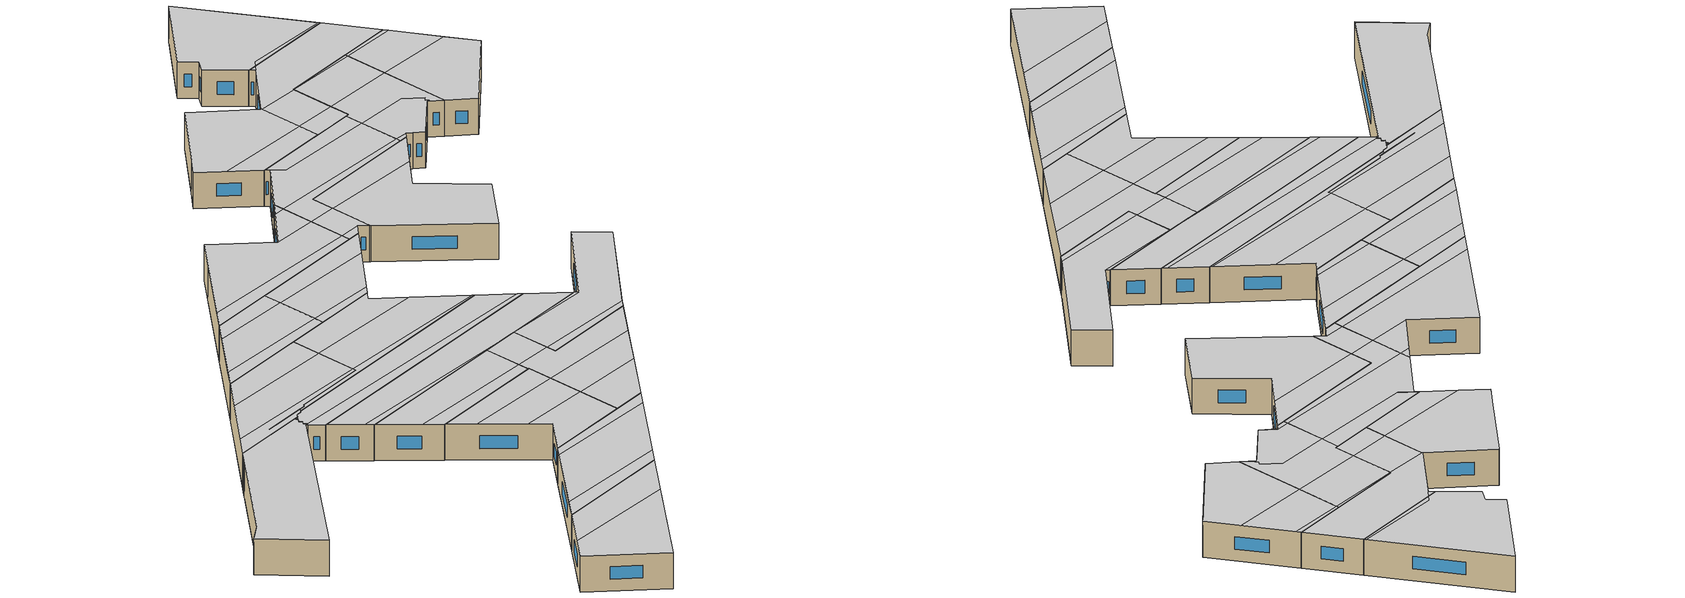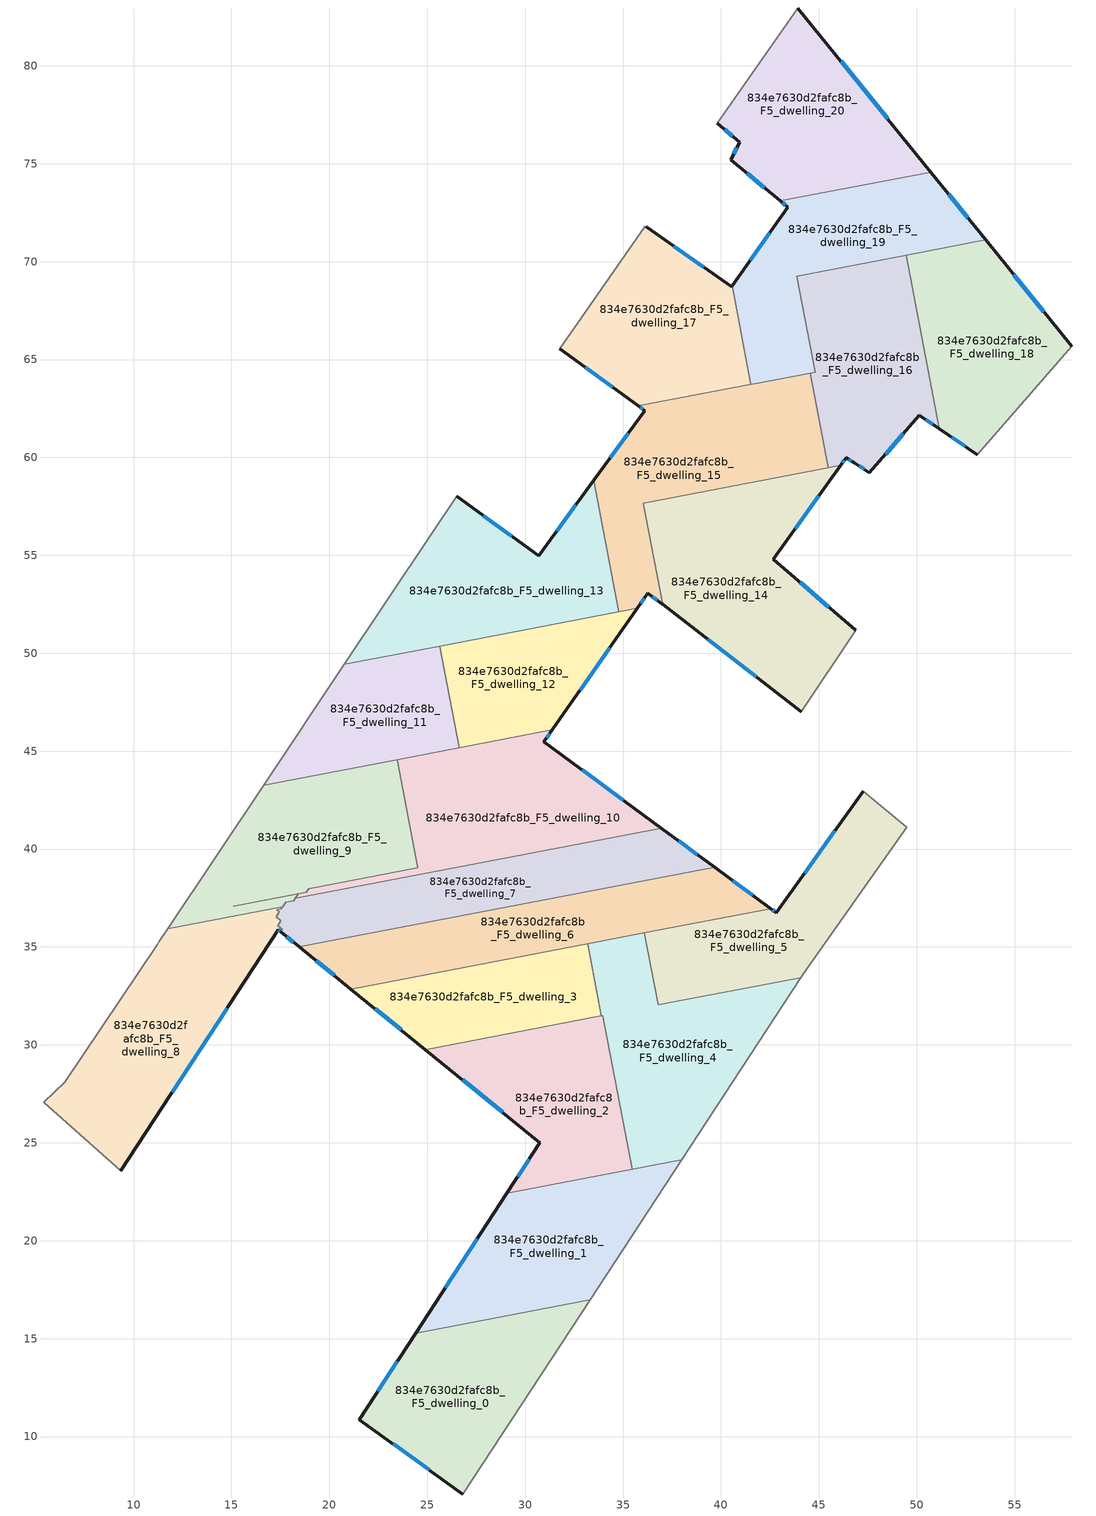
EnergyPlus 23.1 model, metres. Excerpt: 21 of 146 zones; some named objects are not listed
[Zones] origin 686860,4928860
834e7630d2fafc8b_F5_dwelling_0
 floor to 834e7630d2fafc8b_F4_dwelling_0 (EU_floor_Construction): 33.31,16.98 26.82,7.06 21.54,10.86 24.41,15.28 z15
 wall outside (EU_wall_Construction): 24.41,15.28 21.54,10.86 26.82,7.06 z15:18
 wall to 834e7630d2fafc8b_F5_dwelling_1 (EU_wall_Construction): 33.31,16.98 24.41,15.28 z15:18
 wall adiabatic (EU_wall_Construction): 26.82,7.06 33.31,16.98 z15:18
 window (EU_Window_Construction): 23.26,9.63 25.1,8.3 / 23.48,13.84 22.47,12.3 z15.98:17.02
 ceiling to 834e7630d2fafc8b_F6_dwelling_0 (EU_floor_Construction): 26.82,7.07 31.06,13.55 31.1,13.61 31.25,13.83 22.6,12.49 21.54,10.86 z18
 ceiling adiabatic (EU_roof_Construction): 26.82,7.06 33.31,16.98 24.41,15.28 22.6,12.49 31.25,13.83 31.1,13.61 31.06,13.55 z18
834e7630d2fafc8b_F5_dwelling_1
 floor to 834e7630d2fafc8b_F4_dwelling_1 (EU_floor_Construction): 37.99,24.13 33.31,16.98 24.41,15.28 29.07,22.42 z15
 wall outside (EU_wall_Construction): 29.07,22.42 24.41,15.28 z15:18
 wall adiabatic (EU_wall_Construction): 33.31,16.98 37.99,24.13 z15:18
 wall to 834e7630d2fafc8b_F5_dwelling_2 (EU_wall_Construction): 35.47,23.65 29.07,22.42 z15:18
 wall to 834e7630d2fafc8b_F5_dwelling_4 (EU_wall_Construction): 37.99,24.13 35.47,23.65 z15:18
 window (EU_Window_Construction): 27.55,20.1 25.93,17.6 z15.98:17.02
 ceiling to 834e7630d2fafc8b_F6_dwelling_2 (EU_floor_Construction): 34,18.04 37.29,23.05 28.6,21.7 25.33,16.69 z18
 ceiling to 834e7630d2fafc8b_F6_dwelling_1 (EU_floor_Construction): 33.31,16.98 34,18.04 25.33,16.69 24.41,15.28 z18
 ceiling to 834e7630d2fafc8b_F6_dwelling_3 (EU_floor_Construction): 37.29,23.05 37.99,24.13 29.07,22.42 28.6,21.7 z18
834e7630d2fafc8b_F5_dwelling_10
 floor to 834e7630d2fafc8b_F4_dwelling_10 (EU_floor_Construction): 36.95,41.07 18.26,37.49 18.42,37.72 15.1,37.08 18.83,37.8 18.94,37.97 24.52,39.04 23.46,44.57 31.39,46.09 30.96,45.47 z15
 wall outside (EU_wall_Construction): 36.95,41.07 30.96,45.47 31.39,46.09 z15:18
 wall to 834e7630d2fafc8b_F5_dwelling_9 (EU_wall_Construction): 23.46,44.57 24.52,39.04 18.94,37.97 18.83,37.8 15.1,37.08 18.42,37.72 18.26,37.49 z15:18
 wall to 834e7630d2fafc8b_F5_dwelling_7 (EU_wall_Construction): 18.26,37.49 36.95,41.07 z15:18
 wall to 834e7630d2fafc8b_F5_dwelling_12 (EU_wall_Construction): 31.39,46.09 26.63,45.18 z15:18
 wall to 834e7630d2fafc8b_F5_dwelling_11 (EU_wall_Construction): 26.63,45.18 23.46,44.57 z15:18
 window (EU_Window_Construction): 31.1,45.67 31.25,45.89 / 35,42.5 32.91,44.04 z15.98:17.02
 ceiling to 834e7630d2fafc8b_F6_dwelling_9 (EU_floor_Construction): 36.79,41.19 33.28,43.77 23.89,42.31 24.47,39.27 z18
 ceiling to 834e7630d2fafc8b_F6_dwelling_10 (EU_floor_Construction): 33.28,43.77 30.96,45.47 31.39,46.09 23.46,44.57 23.89,42.31 z18
 ceiling to 834e7630d2fafc8b_F6_dwelling_8 (EU_floor_Construction): 36.95,41.07 36.79,41.19 24.47,39.27 24.52,39.04 18.94,37.97 18.83,37.8 15.1,37.08 18.42,37.72 18.26,37.49 z18
834e7630d2fafc8b_F5_dwelling_11
 floor to 834e7630d2fafc8b_F4_dwelling_11 (EU_floor_Construction): 25.64,50.37 26.63,45.18 16.65,43.27 20.77,49.43 z15
 wall adiabatic (EU_wall_Construction): 20.77,49.43 16.65,43.27 z15:18
 wall to 834e7630d2fafc8b_F5_dwelling_12 (EU_wall_Construction): 26.63,45.18 25.64,50.37 z15:18
 wall to 834e7630d2fafc8b_F5_dwelling_9 (EU_wall_Construction): 16.65,43.27 23.46,44.57 z15:18
 wall to 834e7630d2fafc8b_F5_dwelling_13 (EU_wall_Construction): 25.64,50.37 20.77,49.43 z15:18
 ceiling to 834e7630d2fafc8b_F6_dwelling_11 (EU_floor_Construction): 26.49,45.9 25.91,48.96 19.82,48.01 17.47,44.5 z18
 ceiling to 834e7630d2fafc8b_F6_dwelling_10 (EU_floor_Construction): 26.63,45.18 26.49,45.9 17.47,44.5 16.65,43.27 z18
 ceiling to 834e7630d2fafc8b_F6_dwelling_12 (EU_floor_Construction): 25.91,48.96 25.64,50.37 20.77,49.43 19.82,48.01 z18
834e7630d2fafc8b_F5_dwelling_12
 floor to 834e7630d2fafc8b_F4_dwelling_12 (EU_floor_Construction): 35.73,52.3 31.39,46.09 26.63,45.18 25.64,50.37 z15
 wall outside (EU_wall_Construction): 31.39,46.09 35.73,52.3 z15:18
 wall to 834e7630d2fafc8b_F5_dwelling_15 (EU_wall_Construction): 35.73,52.3 34.78,52.12 z15:18
 wall to 834e7630d2fafc8b_F5_dwelling_13 (EU_wall_Construction): 34.79,52.12 25.64,50.37 z15:18
 window (EU_Window_Construction): 32.8,48.11 34.32,50.28 z15.98:17.02
 ceiling adiabatic (EU_roof_Construction): 34.31,50.26 35.73,52.3 25.64,50.37 25.91,48.96 z18
 ceiling to 834e7630d2fafc8b_F6_dwelling_11 (EU_floor_Construction): 31.84,46.73 34.31,50.26 25.91,48.96 26.49,45.9 z18
 ceiling to 834e7630d2fafc8b_F6_dwelling_10 (EU_floor_Construction): 31.39,46.09 31.84,46.73 26.49,45.9 26.63,45.18 z18
834e7630d2fafc8b_F5_dwelling_13
 floor to 834e7630d2fafc8b_F4_dwelling_13 (EU_floor_Construction): 33.5,58.83 34.79,52.12 20.77,49.43 25.16,56 26.5,58.02 30.69,54.97 z15
 wall outside (EU_wall_Construction): 33.5,58.83 30.69,54.97 26.5,58.02 z15:18
 wall adiabatic (EU_wall_Construction): 26.5,58.02 25.16,56 20.77,49.43 z15:18
 wall to 834e7630d2fafc8b_F5_dwelling_15 (EU_wall_Construction): 34.79,52.12 33.5,58.83 z15:18
 window (EU_Window_Construction): 29.33,55.96 27.86,57.03 / 32.59,57.57 31.6,56.23 z15.98:17.02
 ceiling to 834e7630d2fafc8b_F6_dwelling_13 (EU_floor_Construction): 34.65,52.82 34.14,55.51 30.69,54.97 26.5,58.02 25.16,56 21.69,50.81 z18
 ceiling to 834e7630d2fafc8b_F6_dwelling_15 (EU_floor_Construction): 33.66,58.01 33.5,58.83 32.81,57.88 z18
 ceiling to 834e7630d2fafc8b_F6_dwelling_12 (EU_floor_Construction): 34.79,52.12 34.65,52.82 21.69,50.81 20.77,49.43 z18
 ceiling to 834e7630d2fafc8b_F6_dwelling_14 (EU_floor_Construction): 34.14,55.51 33.66,58.01 32.81,57.88 30.69,54.97 z18
834e7630d2fafc8b_F5_dwelling_14
 floor to 834e7630d2fafc8b_F4_dwelling_14 (EU_floor_Construction): 46.11,59.6 42.68,54.79 46.88,51.18 44.09,47.01 37.02,52.49 36.03,57.67 z15
 wall outside (EU_wall_Construction): 37.02,52.49 44.09,47.01 / 46.88,51.18 42.68,54.79 46.11,59.6 z15:18
 wall adiabatic (EU_wall_Construction): 44.09,47.01 46.88,51.18 z15:18
 wall to 834e7630d2fafc8b_F5_dwelling_15 (EU_wall_Construction): 45.48,59.48 36.03,57.67 37.02,52.49 z15:18
 wall to 834e7630d2fafc8b_F5_dwelling_16 (EU_wall_Construction): 46.11,59.6 45.48,59.48 z15:18
 window (EU_Window_Construction): 39.32,50.71 41.79,48.79 / 43.79,56.35 44.99,58.04 / 45.51,52.36 44.04,53.62 z15.98:17.02
 ceiling to 834e7630d2fafc8b_F6_dwelling_14 (EU_floor_Construction): 44.32,57.09 46.11,59.6 36.03,57.67 36.37,55.86 z18
 ceiling to 834e7630d2fafc8b_F6_dwelling_13 (EU_floor_Construction): 44.09,47.01 46.88,51.18 42.68,54.79 44.32,57.09 36.37,55.86 37.02,52.49 z18
834e7630d2fafc8b_F5_dwelling_15
 floor to 834e7630d2fafc8b_F4_dwelling_15 (EU_floor_Construction): 44.55,64.31 45.48,59.48 36.03,57.67 37.02,52.49 36.96,52.53 36.27,53.07 35.73,52.3 34.79,52.12 33.5,58.83 36.1,62.39 35.77,62.63 z15
 wall outside (EU_wall_Construction): 35.73,52.3 36.27,53.07 36.96,52.53 37.02,52.49 / 35.77,62.63 36.1,62.39 33.5,58.83 z15:18
 wall to 834e7630d2fafc8b_F5_dwelling_16 (EU_wall_Construction): 45.48,59.48 44.55,64.31 z15:18
 wall to 834e7630d2fafc8b_F5_dwelling_17 (EU_wall_Construction): 41.53,63.73 35.77,62.63 z15:18
 wall to 834e7630d2fafc8b_F5_dwelling_19 (EU_wall_Construction): 44.55,64.31 41.73,63.77 41.53,63.73 z15:18
 window (EU_Window_Construction): 36.49,52.9 36.74,52.71 / 35.9,52.55 36.09,52.82 / 35.25,61.23 34.35,59.99 / 35.88,62.55 35.99,62.47 z15.98:17.02
 ceiling to 834e7630d2fafc8b_F6_dwelling_15 (EU_floor_Construction): 45.41,59.84 44.82,62.91 37.05,61.7 36.1,62.39 33.5,58.83 33.66,58.01 z18
 ceiling to 834e7630d2fafc8b_F6_dwelling_13 (EU_floor_Construction): 37.02,52.49 36.37,55.86 34.14,55.51 34.65,52.82 36.27,53.07 z18
 ceiling to 834e7630d2fafc8b_F6_dwelling_16 (EU_floor_Construction): 44.82,62.91 44.55,64.31 35.78,62.63 37.05,61.7 z18
 ceiling to 834e7630d2fafc8b_F6_dwelling_14 (EU_floor_Construction): 45.48,59.48 45.41,59.84 33.66,58.01 34.14,55.51 36.37,55.86 36.03,57.67 z18
 ceiling to 834e7630d2fafc8b_F6_dwelling_12 (EU_floor_Construction): 35.73,52.3 36.27,53.07 34.65,52.82 34.79,52.12 z18
834e7630d2fafc8b_F5_dwelling_16
 floor to 834e7630d2fafc8b_F4_dwelling_16 (EU_floor_Construction): 49.45,70.33 51.15,61.46 50.13,62.15 47.58,59.22 46.8,59.73 46.39,59.99 46.11,59.6 45.48,59.48 44.55,64.31 44.8,64.36 43.86,69.26 z15
 wall outside (EU_wall_Construction): 46.11,59.6 46.39,59.99 46.8,59.73 47.58,59.22 50.13,62.15 51.15,61.46 z15:18
 wall to 834e7630d2fafc8b_F5_dwelling_18 (EU_wall_Construction): 51.15,61.46 49.45,70.33 z15:18
 wall to 834e7630d2fafc8b_F5_dwelling_19 (EU_wall_Construction): 49.45,70.33 43.86,69.26 44.8,64.36 44.55,64.31 z15:18
 window (EU_Window_Construction): 50.46,61.93 50.82,61.68 / 48.41,60.17 49.3,61.2 / 47.05,59.56 47.32,59.39 / 46.52,59.91 46.66,59.82 / 46.2,59.73 46.3,59.86 z15.98:17.02
 ceiling to 834e7630d2fafc8b_F6_dwelling_16 (EU_floor_Construction): 51.15,61.46 50.13,66.79 44.5,65.92 44.8,64.36 44.55,64.31 44.82,62.91 48.88,63.54 50.3,62.58 50.1,62.35 50.35,62.18 50.25,62.07 z18
 ceiling to 834e7630d2fafc8b_F6_dwelling_15 (EU_floor_Construction): 47.58,59.22 50.13,62.15 50.25,62.07 50.35,62.18 50.1,62.35 50.3,62.58 48.88,63.54 44.82,62.91 45.41,59.84 46.39,59.99 z18
 ceiling to 834e7630d2fafc8b_F6_dwelling_17 (EU_floor_Construction): 50.13,66.79 49.49,70.11 43.87,69.23 44.5,65.92 z18
 ceiling to 834e7630d2fafc8b_F6_dwelling_14 (EU_floor_Construction): 46.11,59.6 46.39,59.99 45.41,59.84 45.48,59.48 z18
 ceiling to 834e7630d2fafc8b_F6_dwelling_18 (EU_floor_Construction): 49.49,70.11 49.45,70.33 43.86,69.26 43.87,69.23 z18
834e7630d2fafc8b_F5_dwelling_17
 floor to 834e7630d2fafc8b_F4_dwelling_17 (EU_floor_Construction): 40.57,68.76 41.53,63.73 35.77,62.63 31.77,65.55 32.9,67.16 36.11,71.77 36.14,71.81 36.18,71.78 40.54,68.71 z15
 wall outside (EU_wall_Construction): 40.57,68.76 40.54,68.71 36.18,71.78 / 31.77,65.55 35.77,62.63 z15:18
 wall adiabatic (EU_wall_Construction): 36.18,71.78 36.14,71.81 36.11,71.77 32.9,67.16 31.77,65.55 z15:18
 wall to 834e7630d2fafc8b_F5_dwelling_19 (EU_wall_Construction): 41.53,63.73 40.57,68.76 z15:18
 window (EU_Window_Construction): 39.12,69.71 37.6,70.78 / 33.07,64.6 34.47,63.58 z15.98:17.02
 ceiling to 834e7630d2fafc8b_F6_dwelling_17 (EU_floor_Construction): 41.21,65.41 40.58,68.72 40.54,68.71 36.18,71.78 36.14,71.81 36.11,71.77 32.9,67.16 31.77,65.55 33.59,64.22 z18
 ceiling to 834e7630d2fafc8b_F6_dwelling_16 (EU_floor_Construction): 41.53,63.73 41.21,65.41 33.59,64.22 35.78,62.63 z18
834e7630d2fafc8b_F5_dwelling_18
 floor to 834e7630d2fafc8b_F4_dwelling_18 (EU_floor_Construction): 53.51,71.11 57.91,65.67 53.1,60.13 51.15,61.46 49.45,70.33 z15
 wall outside (EU_wall_Construction): 51.15,61.46 53.1,60.13 / 57.91,65.67 53.51,71.11 z15:18
 wall adiabatic (EU_wall_Construction): 53.1,60.13 57.91,65.67 z15:18
 wall to 834e7630d2fafc8b_F5_dwelling_19 (EU_wall_Construction): 53.51,71.11 49.45,70.33 z15:18
 window (EU_Window_Construction): 51.78,61.03 52.46,60.56 / 56.48,67.44 54.94,69.34 z15.98:17.02
 ceiling to 834e7630d2fafc8b_F6_dwelling_16 (EU_floor_Construction): 53.1,60.13 57.91,65.67 56.23,67.74 50.13,66.79 51.15,61.46 z18
 ceiling to 834e7630d2fafc8b_F6_dwelling_17 (EU_floor_Construction): 56.23,67.74 53.78,70.77 49.49,70.11 50.13,66.79 z18
 ceiling to 834e7630d2fafc8b_F6_dwelling_18 (EU_floor_Construction): 53.78,70.77 53.51,71.11 49.45,70.33 49.49,70.11 z18
834e7630d2fafc8b_F5_dwelling_19
 floor to 834e7630d2fafc8b_F4_dwelling_19 (EU_floor_Construction): 50.71,74.57 53.51,71.11 43.86,69.26 44.8,64.36 41.73,63.77 41.53,63.73 40.57,68.76 43.41,72.78 43.03,73.1 z15
 wall outside (EU_wall_Construction): 43.03,73.1 43.41,72.78 40.57,68.76 / 53.51,71.11 50.71,74.57 z15:18
 wall to 834e7630d2fafc8b_F5_dwelling_20 (EU_wall_Construction): 50.71,74.57 43.03,73.1 z15:18
 window (EU_Window_Construction): 43.16,72.99 43.29,72.88 / 52.6,72.23 51.62,73.44 / 42.49,71.47 41.49,70.07 z15.98:17.02
 ceiling to 834e7630d2fafc8b_F6_dwelling_19 (EU_floor_Construction): 43.41,72.78 43.72,73.23 43.03,73.1 z18
 ceiling to 834e7630d2fafc8b_F6_dwelling_18 (EU_floor_Construction): 53.51,71.11 50.71,74.57 43.72,73.23 40.57,68.76 40.58,68.72 43.87,69.23 43.86,69.26 z18
 ceiling to 834e7630d2fafc8b_F6_dwelling_16 (EU_floor_Construction): 44.8,64.36 44.5,65.92 41.21,65.41 41.53,63.73 41.6,63.74 z18
 ceiling adiabatic (EU_roof_Construction): 44.5,65.92 43.87,69.23 40.58,68.72 41.21,65.41 z18
834e7630d2fafc8b_F5_dwelling_2
 floor to 834e7630d2fafc8b_F4_dwelling_2 (EU_floor_Construction): 33.97,31.5 35.47,23.65 29.07,22.42 30.75,25 24.9,29.76 z15
 wall outside (EU_wall_Construction): 24.9,29.76 30.75,25 29.07,22.42 z15:18
 wall to 834e7630d2fafc8b_F5_dwelling_4 (EU_wall_Construction): 35.47,23.65 33.97,31.5 33.89,31.48 z15:18
 wall to 834e7630d2fafc8b_F5_dwelling_3 (EU_wall_Construction): 33.89,31.48 24.9,29.76 z15:18
 window (EU_Window_Construction): 30.2,24.16 29.61,23.26 / 26.8,28.21 28.85,26.55 z15.98:17.02
 ceiling to 834e7630d2fafc8b_F6_dwelling_3 (EU_floor_Construction): 35.47,23.65 34.84,26.96 29.39,26.11 30.75,25 29.07,22.42 z18
 ceiling to 834e7630d2fafc8b_F6_dwelling_5 (EU_floor_Construction): 34.34,29.58 33.97,31.5 24.9,29.76 26.6,28.38 z18
 ceiling to 834e7630d2fafc8b_F6_dwelling_4 (EU_floor_Construction): 34.84,26.96 34.34,29.58 26.6,28.38 29.39,26.11 z18
834e7630d2fafc8b_F5_dwelling_20
 floor to 834e7630d2fafc8b_F4_dwelling_20 (EU_floor_Construction): 43.93,82.95 50.71,74.57 43.03,73.1 40.51,75.21 40.96,76.1 39.81,77.06 z15
 wall outside (EU_wall_Construction): 50.71,74.57 43.93,82.95 / 39.81,77.06 40.96,76.1 40.51,75.21 43.03,73.1 z15:18
 wall adiabatic (EU_wall_Construction): 43.93,82.95 39.81,77.06 z15:18
 window (EU_Window_Construction): 48.51,77.29 46.13,80.23 / 41.33,74.52 42.21,73.78 / 40.81,75.81 40.66,75.5 / 40.18,76.75 40.59,76.41 z15.98:17.02
 ceiling to 834e7630d2fafc8b_F6_dwelling_19 (EU_floor_Construction): 50.6,74.7 43.93,82.95 39.81,77.06 40.96,76.1 40.51,75.21 43.03,73.1 43.72,73.23 44.04,73.68 z18
 ceiling to 834e7630d2fafc8b_F6_dwelling_18 (EU_floor_Construction): 50.71,74.57 50.6,74.7 44.04,73.68 43.72,73.23 z18
834e7630d2fafc8b_F5_dwelling_3
 floor to 834e7630d2fafc8b_F4_dwelling_3 (EU_floor_Construction): 33.19,35.17 33.89,31.48 24.9,29.76 21.1,32.85 z15
 wall outside (EU_wall_Construction): 21.1,32.85 24.9,29.76 z15:18
 wall to 834e7630d2fafc8b_F5_dwelling_4 (EU_wall_Construction): 33.89,31.48 33.19,35.17 z15:18
 wall to 834e7630d2fafc8b_F5_dwelling_6 (EU_wall_Construction): 33.19,35.17 21.1,32.85 z15:18
 window (EU_Window_Construction): 22.34,31.85 23.67,30.77 z15.98:17.02
 ceiling to 834e7630d2fafc8b_F6_dwelling_5 (EU_floor_Construction): 33.89,31.48 33.73,32.32 23.68,30.76 24.9,29.76 z18
 ceiling to 834e7630d2fafc8b_F6_dwelling_6 (EU_floor_Construction): 33.73,32.32 33.19,35.17 21.1,32.85 23.68,30.76 z18
834e7630d2fafc8b_F5_dwelling_4
 floor to 834e7630d2fafc8b_F4_dwelling_4 (EU_floor_Construction): 44.08,33.43 37.99,24.13 35.47,23.65 33.97,31.5 33.89,31.48 33.19,35.17 36.09,35.72 36.8,32.04 z15
 wall to 834e7630d2fafc8b_F5_dwelling_5 (EU_wall_Construction): 44.08,33.43 36.8,32.04 36.09,35.72 z15:18
 wall adiabatic (EU_wall_Construction): 37.99,24.13 44.08,33.43 z15:18
 wall to 834e7630d2fafc8b_F5_dwelling_6 (EU_wall_Construction): 36.09,35.72 33.19,35.17 z15:18
 ceiling to 834e7630d2fafc8b_F6_dwelling_5 (EU_floor_Construction): 42.38,30.83 44.08,33.43 36.8,32.04 36.66,32.78 33.73,32.32 33.89,31.48 33.97,31.5 34.34,29.58 z18
 ceiling to 834e7630d2fafc8b_F6_dwelling_4 (EU_floor_Construction): 40.41,27.82 42.38,30.83 34.34,29.58 34.84,26.96 z18
 ceiling to 834e7630d2fafc8b_F6_dwelling_3 (EU_floor_Construction): 37.99,24.13 40.41,27.82 34.84,26.96 35.47,23.65 z18
 ceiling to 834e7630d2fafc8b_F6_dwelling_6 (EU_floor_Construction): 36.66,32.78 36.1,35.71 35.7,35.65 33.19,35.17 33.73,32.32 z18
834e7630d2fafc8b_F5_dwelling_5
 floor to 834e7630d2fafc8b_F4_dwelling_5 (EU_floor_Construction): 49.5,41.11 44.4,33.91 44.08,33.43 36.8,32.04 36.09,35.72 42.54,36.96 42.82,36.75 47.27,42.96 z15
 wall outside (EU_wall_Construction): 47.27,42.96 42.82,36.75 42.54,36.96 z15:18
 wall adiabatic (EU_wall_Construction): 44.08,33.43 44.4,33.91 49.5,41.11 47.27,42.96 z15:18
 wall to 834e7630d2fafc8b_F5_dwelling_6 (EU_wall_Construction): 42.54,36.96 36.09,35.72 z15:18
 window (EU_Window_Construction): 42.73,36.82 42.63,36.89 / 45.82,40.94 44.27,38.77 z15.98:17.02
 ceiling to 834e7630d2fafc8b_F6_dwelling_7 (EU_floor_Construction): 42.82,36.75 42.54,36.96 36.09,35.72 36.1,35.71 z18
 ceiling to 834e7630d2fafc8b_F6_dwelling_6 (EU_floor_Construction): 44.45,33.99 49.5,41.11 47.27,42.96 42.82,36.75 36.1,35.71 36.66,32.78 z18
 ceiling to 834e7630d2fafc8b_F6_dwelling_5 (EU_floor_Construction): 44.08,33.43 44.4,33.91 44.45,33.99 36.66,32.78 36.8,32.04 z18
834e7630d2fafc8b_F5_dwelling_6
 floor to 834e7630d2fafc8b_F4_dwelling_6 (EU_floor_Construction): 42.54,36.96 21.1,32.85 18.46,35 39.68,39.06 z15
 wall outside (EU_wall_Construction): 42.54,36.96 39.68,39.06 / 18.46,35 21.1,32.85 z15:18
 wall to 834e7630d2fafc8b_F5_dwelling_7 (EU_wall_Construction): 39.68,39.06 18.46,35 z15:18
 window (EU_Window_Construction): 41.61,37.64 40.61,38.38 / 19.32,34.3 20.24,33.55 z15.98:17.02
 ceiling to 834e7630d2fafc8b_F6_dwelling_7 (EU_floor_Construction): 42.54,36.96 39.68,39.06 18.46,35 20.56,33.29 35.69,35.65 z18
 ceiling to 834e7630d2fafc8b_F6_dwelling_6 (EU_floor_Construction): 35.69,35.65 20.56,33.29 21.1,32.85 z18
834e7630d2fafc8b_F5_dwelling_7
 floor to 834e7630d2fafc8b_F4_dwelling_7 (EU_floor_Construction): 39.68,39.06 18.46,35 17.51,35.78 17.59,35.9 17.35,36.09 17.52,36.35 17.29,36.54 17.45,36.79 17.32,36.9 17.55,36.94 17.78,37.29 18.19,37.37 18.26,37.49 36.95,41.07 z15
 wall outside (EU_wall_Construction): 39.68,39.06 36.95,41.07 / 17.51,35.78 18.46,35 z15:18
 wall to 834e7630d2fafc8b_F5_dwelling_8 (EU_wall_Construction): 17.63,37.06 17.55,36.94 17.32,36.9 17.45,36.79 17.29,36.54 17.52,36.35 17.35,36.09 17.59,35.9 17.51,35.78 z15:18
 wall to 834e7630d2fafc8b_F5_dwelling_9 (EU_wall_Construction): 18.26,37.49 18.19,37.37 17.78,37.29 17.63,37.06 z15:18
 window (EU_Window_Construction): 38.79,39.71 37.84,40.41 / 17.82,35.52 18.15,35.25 z15.98:17.02
 ceiling to 834e7630d2fafc8b_F6_dwelling_7 (EU_floor_Construction): 39.68,39.06 39.37,39.29 17.59,35.9 17.51,35.78 18.46,35 z18
 ceiling to 834e7630d2fafc8b_F6_dwelling_8 (EU_floor_Construction): 39.37,39.29 36.95,41.07 18.26,37.49 18.19,37.37 17.78,37.29 17.55,36.94 17.32,36.9 17.45,36.79 17.29,36.54 17.52,36.35 17.35,36.09 17.59,35.9 z18
834e7630d2fafc8b_F5_dwelling_8
 floor to 834e7630d2fafc8b_F4_dwelling_8 (EU_floor_Construction): 17.63,37.06 17.55,36.94 17.32,36.9 17.45,36.79 17.29,36.54 17.52,36.35 17.35,36.09 17.59,35.9 17.51,35.78 17.39,35.87 9.36,23.57 5.42,27.07 6.5,28.08 11.2,35.12 11.32,35.29 11.74,35.93 z15
 wall outside (EU_wall_Construction): 9.36,23.57 17.39,35.87 17.51,35.78 z15:18
 wall adiabatic (EU_wall_Construction): 11.74,35.93 11.32,35.29 11.2,35.12 6.5,28.08 5.42,27.07 9.36,23.57 z15:18
 wall to 834e7630d2fafc8b_F5_dwelling_9 (EU_wall_Construction): 17.63,37.06 11.74,35.93 z15:18
 window (EU_Window_Construction): 17.43,35.84 17.47,35.81 / 11.97,27.57 14.78,31.87 z15.98:17.02
 ceiling to 834e7630d2fafc8b_F6_dwelling_8 (EU_floor_Construction): 9.36,23.58 17.39,35.87 17.59,35.9 17.35,36.09 17.52,36.35 17.29,36.54 17.45,36.79 17.32,36.9 17.55,36.94 17.63,37.06 11.75,35.94 11.24,35.18 11.2,35.12 6.5,28.08 5.42,27.07 z18
 ceiling to 834e7630d2fafc8b_F6_dwelling_7 (EU_floor_Construction): 17.51,35.78 17.59,35.9 17.39,35.87 z18
834e7630d2fafc8b_F5_dwelling_9
 floor to 834e7630d2fafc8b_F4_dwelling_9 (EU_floor_Construction): 23.46,44.57 24.52,39.04 18.94,37.97 18.83,37.8 15.1,37.08 18.42,37.72 18.19,37.37 17.78,37.29 17.63,37.06 11.74,35.93 16.65,43.27 z15
 wall adiabatic (EU_wall_Construction): 16.65,43.27 11.74,35.93 z15:18
 ceiling to 834e7630d2fafc8b_F6_dwelling_10 (EU_floor_Construction): 23.89,42.31 23.46,44.57 16.65,43.27 15.09,40.94 z18
 ceiling to 834e7630d2fafc8b_F6_dwelling_9 (EU_floor_Construction): 24.47,39.27 23.89,42.31 15.09,40.94 12.76,37.45 z18
 ceiling to 834e7630d2fafc8b_F6_dwelling_8 (EU_floor_Construction): 24.52,39.04 24.47,39.27 12.76,37.45 11.75,35.94 17.63,37.06 17.78,37.29 18.19,37.37 18.42,37.72 15.1,37.08 18.83,37.8 18.94,37.97 z18
[Building]
EU S2 Campaign: North Axis=0; Terrain=City; Solar Distribution=FullExterior
[Site:Location]
Bologna: Latitude=44.5; Longitude=11.25; Time Zone=1; Elevation=37
[SizingPeriod:WeatherFileDays]
AnnualSizingPeriod: Begin Month=1; Begin Day of Month=1; End Month=12; End Day of Month=31; Day of Week for Start Day=Monday; Use Weather File Daylight Saving Period=No; Use Weather File Rain and Snow Indicators=No
[MATERIAL]
EU_InternalMass_Material: Roughness=MediumRough; Thickness=0.1; Conductivity=1; Density=1800; Specific Heat=900; Thermal Absorptance=0.9; Solar Absorptance=0.7; Visible Absorptance=0.7
[MATERIAL:NOMASS] Roughness=MediumRough; Thermal Absorptance=0.9; Solar Absorptance=0.7; Visible Absorptance=0.7
Name | Thermal Resistance
EU_wall_NoMass | 0.905828
EU_roof_NoMass | 0.37593
EU_floor_NoMass | 0.67114
[WINDOWMATERIAL:SIMPLEGLAZINGSYSTEM]
EU_Window_SimpleGlazing: UFactor=4.52486; Solar Heat Gain Coefficient=0.85; Visible Transmittance=0.85
[CONSTRUCTION]
EU_wall_Construction: EU_wall_NoMass
EU_roof_Construction: EU_roof_NoMass
EU_floor_Construction: EU_floor_NoMass
EU_Window_Construction: EU_Window_SimpleGlazing
EU_InternalMass_Construction: EU_InternalMass_Material
[ZONE] Type=1; Multiplier=1; Ceiling Height=autocalculate; Floor Area=autocalculate; Part of Total Floor Area=Yes
Name | Volume
834e7630d2fafc8b_F5_dwelling_0 | 167.116
834e7630d2fafc8b_F5_dwelling_1 | 167.156
834e7630d2fafc8b_F5_dwelling_10 | 183.51
834e7630d2fafc8b_F5_dwelling_11; 834e7630d2fafc8b_F5_dwelling_12 | 119.741
834e7630d2fafc8b_F5_dwelling_13 | 192.375
834e7630d2fafc8b_F5_dwelling_14 | 222.408
834e7630d2fafc8b_F5_dwelling_15 | 192.385
834e7630d2fafc8b_F5_dwelling_16 | 164.728
834e7630d2fafc8b_F5_dwelling_17 | 163.993
834e7630d2fafc8b_F5_dwelling_18 | 164.744
834e7630d2fafc8b_F5_dwelling_19 | 170.244
834e7630d2fafc8b_F5_dwelling_2 | 154.222
834e7630d2fafc8b_F5_dwelling_20 | 167.125
834e7630d2fafc8b_F5_dwelling_3 | 120.756
834e7630d2fafc8b_F5_dwelling_4 | 187.524
834e7630d2fafc8b_F5_dwelling_5 | 154.05
834e7630d2fafc8b_F5_dwelling_6 | 169.698
834e7630d2fafc8b_F5_dwelling_7 | 156.286
834e7630d2fafc8b_F5_dwelling_8 | 195.521
834e7630d2fafc8b_F5_dwelling_9 | 176.445
[INTERNALMASS] Construction=EU_InternalMass_Construction
Name | Zone or ZoneList | Surface Area
834e7630d2fafc8b_F5_dwelling_0_EU_InternalMass | 834e7630d2fafc8b_F5_dwelling_0 | 55.7056
834e7630d2fafc8b_F5_dwelling_1_EU_InternalMass | 834e7630d2fafc8b_F5_dwelling_1 | 55.7185
834e7630d2fafc8b_F5_dwelling_2_EU_InternalMass | 834e7630d2fafc8b_F5_dwelling_2 | 51.4087
834e7630d2fafc8b_F5_dwelling_3_EU_InternalMass | 834e7630d2fafc8b_F5_dwelling_3 | 40.2547
834e7630d2fafc8b_F5_dwelling_4_EU_InternalMass | 834e7630d2fafc8b_F5_dwelling_4 | 62.5079
834e7630d2fafc8b_F5_dwelling_5_EU_InternalMass | 834e7630d2fafc8b_F5_dwelling_5 | 51.3481
834e7630d2fafc8b_F5_dwelling_6_EU_InternalMass | 834e7630d2fafc8b_F5_dwelling_6 | 56.5643
834e7630d2fafc8b_F5_dwelling_7_EU_InternalMass | 834e7630d2fafc8b_F5_dwelling_7 | 52.0981
834e7630d2fafc8b_F5_dwelling_8_EU_InternalMass | 834e7630d2fafc8b_F5_dwelling_8 | 65.1701
834e7630d2fafc8b_F5_dwelling_9_EU_InternalMass | 834e7630d2fafc8b_F5_dwelling_9 | 58.8126
834e7630d2fafc8b_F5_dwelling_10_EU_InternalMass | 834e7630d2fafc8b_F5_dwelling_10 | 61.172
834e7630d2fafc8b_F5_dwelling_11_EU_InternalMass | 834e7630d2fafc8b_F5_dwelling_11 | 39.9137
834e7630d2fafc8b_F5_dwelling_12_EU_InternalMass | 834e7630d2fafc8b_F5_dwelling_12 | 39.9132
834e7630d2fafc8b_F5_dwelling_13_EU_InternalMass | 834e7630d2fafc8b_F5_dwelling_13 | 64.1222
834e7630d2fafc8b_F5_dwelling_14_EU_InternalMass | 834e7630d2fafc8b_F5_dwelling_14 | 74.1361
834e7630d2fafc8b_F5_dwelling_15_EU_InternalMass | 834e7630d2fafc8b_F5_dwelling_15 | 64.1271
834e7630d2fafc8b_F5_dwelling_16_EU_InternalMass | 834e7630d2fafc8b_F5_dwelling_16 | 54.9099
834e7630d2fafc8b_F5_dwelling_17_EU_InternalMass | 834e7630d2fafc8b_F5_dwelling_17 | 54.6657
834e7630d2fafc8b_F5_dwelling_18_EU_InternalMass | 834e7630d2fafc8b_F5_dwelling_18 | 54.9152
834e7630d2fafc8b_F5_dwelling_19_EU_InternalMass | 834e7630d2fafc8b_F5_dwelling_19 | 56.7516
834e7630d2fafc8b_F5_dwelling_20_EU_InternalMass | 834e7630d2fafc8b_F5_dwelling_20 | 55.7085
[OTHEREQUIPMENT] Fuel Type=Electricity; Design Level Calculation Method=Watts/Area; Power per Zone Floor Area=1; Fraction Latent=0; Fraction Radiant=0; Fraction Lost=0; Carbon Dioxide Generation Rate=0; EndUse Subcategory=EU_Step8_InternalGains
Name | Zone or ZoneList or Space or SpaceList | Schedule
EU_Step8_InternalGain_834e7630d2fafc8b_F5_dwelling_0_f000 | 834e7630d2fafc8b_F5_dwelling_0 | EU_Step8_GainSchedule_834e7630d2fafc8b_F5_dwelling_0_f000
EU_Step8_InternalGain_834e7630d2fafc8b_F5_dwelling_1_f000 | 834e7630d2fafc8b_F5_dwelling_1 | EU_Step8_GainSchedule_834e7630d2fafc8b_F5_dwelling_1_f000
EU_Step8_InternalGain_834e7630d2fafc8b_F5_dwelling_2_f000 | 834e7630d2fafc8b_F5_dwelling_2 | EU_Step8_GainSchedule_834e7630d2fafc8b_F5_dwelling_2_f000
EU_Step8_InternalGain_834e7630d2fafc8b_F5_dwelling_3_f000 | 834e7630d2fafc8b_F5_dwelling_3 | EU_Step8_GainSchedule_834e7630d2fafc8b_F5_dwelling_3_f000
EU_Step8_InternalGain_834e7630d2fafc8b_F5_dwelling_4_f000 | 834e7630d2fafc8b_F5_dwelling_4 | EU_Step8_GainSchedule_834e7630d2fafc8b_F5_dwelling_4_f000
EU_Step8_InternalGain_834e7630d2fafc8b_F5_dwelling_5_f000 | 834e7630d2fafc8b_F5_dwelling_5 | EU_Step8_GainSchedule_834e7630d2fafc8b_F5_dwelling_5_f000
EU_Step8_InternalGain_834e7630d2fafc8b_F5_dwelling_6_f000 | 834e7630d2fafc8b_F5_dwelling_6 | EU_Step8_GainSchedule_834e7630d2fafc8b_F5_dwelling_6_f000
EU_Step8_InternalGain_834e7630d2fafc8b_F5_dwelling_7_f000 | 834e7630d2fafc8b_F5_dwelling_7 | EU_Step8_GainSchedule_834e7630d2fafc8b_F5_dwelling_7_f000
EU_Step8_InternalGain_834e7630d2fafc8b_F5_dwelling_8_f000 | 834e7630d2fafc8b_F5_dwelling_8 | EU_Step8_GainSchedule_834e7630d2fafc8b_F5_dwelling_8_f000
EU_Step8_InternalGain_834e7630d2fafc8b_F5_dwelling_9_f000 | 834e7630d2fafc8b_F5_dwelling_9 | EU_Step8_GainSchedule_834e7630d2fafc8b_F5_dwelling_9_f000
EU_Step8_InternalGain_834e7630d2fafc8b_F5_dwelling_10_f000 | 834e7630d2fafc8b_F5_dwelling_10 | EU_Step8_GainSchedule_834e7630d2fafc8b_F5_dwelling_10_f000
EU_Step8_InternalGain_834e7630d2fafc8b_F5_dwelling_11_f000 | 834e7630d2fafc8b_F5_dwelling_11 | EU_Step8_GainSchedule_834e7630d2fafc8b_F5_dwelling_11_f000
EU_Step8_InternalGain_834e7630d2fafc8b_F5_dwelling_12_f000 | 834e7630d2fafc8b_F5_dwelling_12 | EU_Step8_GainSchedule_834e7630d2fafc8b_F5_dwelling_12_f000
EU_Step8_InternalGain_834e7630d2fafc8b_F5_dwelling_13_f000 | 834e7630d2fafc8b_F5_dwelling_13 | EU_Step8_GainSchedule_834e7630d2fafc8b_F5_dwelling_13_f000
EU_Step8_InternalGain_834e7630d2fafc8b_F5_dwelling_14_f000 | 834e7630d2fafc8b_F5_dwelling_14 | EU_Step8_GainSchedule_834e7630d2fafc8b_F5_dwelling_14_f000
EU_Step8_InternalGain_834e7630d2fafc8b_F5_dwelling_15_f000 | 834e7630d2fafc8b_F5_dwelling_15 | EU_Step8_GainSchedule_834e7630d2fafc8b_F5_dwelling_15_f000
EU_Step8_InternalGain_834e7630d2fafc8b_F5_dwelling_16_f000 | 834e7630d2fafc8b_F5_dwelling_16 | EU_Step8_GainSchedule_834e7630d2fafc8b_F5_dwelling_16_f000
EU_Step8_InternalGain_834e7630d2fafc8b_F5_dwelling_17_f000 | 834e7630d2fafc8b_F5_dwelling_17 | EU_Step8_GainSchedule_834e7630d2fafc8b_F5_dwelling_17_f000
EU_Step8_InternalGain_834e7630d2fafc8b_F5_dwelling_18_f000 | 834e7630d2fafc8b_F5_dwelling_18 | EU_Step8_GainSchedule_834e7630d2fafc8b_F5_dwelling_18_f000
EU_Step8_InternalGain_834e7630d2fafc8b_F5_dwelling_19_f000 | 834e7630d2fafc8b_F5_dwelling_19 | EU_Step8_GainSchedule_834e7630d2fafc8b_F5_dwelling_19_f000
EU_Step8_InternalGain_834e7630d2fafc8b_F5_dwelling_20_f000 | 834e7630d2fafc8b_F5_dwelling_20 | EU_Step8_GainSchedule_834e7630d2fafc8b_F5_dwelling_20_f000
[ZONEVENTILATION:DESIGNFLOWRATE] Schedule=EU_AlwaysOn; Design Flow Rate Calculation Method=AirChanges/Hour; Air Changes per Hour=0.73129; Ventilation Type=Natural; Fan Pressure Rise=0; Fan Total Efficiency=1; Constant Term Coefficient=1; Temperature Term Coefficient=0; Velocity Term Coefficient=0; Velocity Squared Term Coefficient=0; Minimum Indoor Temperature=-100; Maximum Indoor Temperature=100; Delta Temperature=-100; Minimum Outdoor Temperature=-100; Maximum Outdoor Temperature=100; Maximum Wind Speed=40
Name | Zone or ZoneList or Space or SpaceList
EU_ConstantAir_834e7630d2fafc8b_F5_dwelling_0 | 834e7630d2fafc8b_F5_dwelling_0
EU_ConstantAir_834e7630d2fafc8b_F5_dwelling_1 | 834e7630d2fafc8b_F5_dwelling_1
EU_ConstantAir_834e7630d2fafc8b_F5_dwelling_2 | 834e7630d2fafc8b_F5_dwelling_2
EU_ConstantAir_834e7630d2fafc8b_F5_dwelling_3 | 834e7630d2fafc8b_F5_dwelling_3
EU_ConstantAir_834e7630d2fafc8b_F5_dwelling_4 | 834e7630d2fafc8b_F5_dwelling_4
EU_ConstantAir_834e7630d2fafc8b_F5_dwelling_5 | 834e7630d2fafc8b_F5_dwelling_5
EU_ConstantAir_834e7630d2fafc8b_F5_dwelling_6 | 834e7630d2fafc8b_F5_dwelling_6
EU_ConstantAir_834e7630d2fafc8b_F5_dwelling_7 | 834e7630d2fafc8b_F5_dwelling_7
EU_ConstantAir_834e7630d2fafc8b_F5_dwelling_8 | 834e7630d2fafc8b_F5_dwelling_8
EU_ConstantAir_834e7630d2fafc8b_F5_dwelling_9 | 834e7630d2fafc8b_F5_dwelling_9
EU_ConstantAir_834e7630d2fafc8b_F5_dwelling_10 | 834e7630d2fafc8b_F5_dwelling_10
EU_ConstantAir_834e7630d2fafc8b_F5_dwelling_11 | 834e7630d2fafc8b_F5_dwelling_11
EU_ConstantAir_834e7630d2fafc8b_F5_dwelling_12 | 834e7630d2fafc8b_F5_dwelling_12
EU_ConstantAir_834e7630d2fafc8b_F5_dwelling_13 | 834e7630d2fafc8b_F5_dwelling_13
EU_ConstantAir_834e7630d2fafc8b_F5_dwelling_14 | 834e7630d2fafc8b_F5_dwelling_14
EU_ConstantAir_834e7630d2fafc8b_F5_dwelling_15 | 834e7630d2fafc8b_F5_dwelling_15
EU_ConstantAir_834e7630d2fafc8b_F5_dwelling_16 | 834e7630d2fafc8b_F5_dwelling_16
EU_ConstantAir_834e7630d2fafc8b_F5_dwelling_17 | 834e7630d2fafc8b_F5_dwelling_17
EU_ConstantAir_834e7630d2fafc8b_F5_dwelling_18 | 834e7630d2fafc8b_F5_dwelling_18
EU_ConstantAir_834e7630d2fafc8b_F5_dwelling_19 | 834e7630d2fafc8b_F5_dwelling_19
EU_ConstantAir_834e7630d2fafc8b_F5_dwelling_20 | 834e7630d2fafc8b_F5_dwelling_20
[HVACTEMPLATE:ZONE:IDEALLOADSAIRSYSTEM] System Availability Schedule=EU_AlwaysOn; Maximum Heating Supply Air Temperature=50; Minimum Cooling Supply Air Temperature=13; Maximum Heating Supply Air Humidity Ratio=0.0156; Minimum Cooling Supply Air Humidity Ratio=0.0077; Heating Limit=NoLimit; Cooling Limit=NoLimit; Heating Availability Schedule=EU_AlwaysOn; Cooling Availability Schedule=EU_CoolingOff; Dehumidification Control Type=ConstantSensibleHeatRatio; Cooling Sensible Heat Ratio=0.7; Dehumidification Setpoint=60; Humidification Control Type=None; Humidification Setpoint=30; Outdoor Air Method=None; Outdoor Air Flow Rate per Person=0.00944; Outdoor Air Flow Rate per Zone Floor Area=0; Outdoor Air Flow Rate per Zone=0; Demand Controlled Ventilation Type=None; Outdoor Air Economizer Type=NoEconomizer; Heat Recovery Type=None; Sensible Heat Recovery Effectiveness=0.7; Latent Heat Recovery Effectiveness=0.65
Name | Template Thermostat
834e7630d2fafc8b_F5_dwelling_0 | EU_HeatOnly_834e7630d2fafc8b_F5_dwelling_0
834e7630d2fafc8b_F5_dwelling_1 | EU_HeatOnly_834e7630d2fafc8b_F5_dwelling_1
834e7630d2fafc8b_F5_dwelling_2 | EU_HeatOnly_834e7630d2fafc8b_F5_dwelling_2
834e7630d2fafc8b_F5_dwelling_3 | EU_HeatOnly_834e7630d2fafc8b_F5_dwelling_3
834e7630d2fafc8b_F5_dwelling_4 | EU_HeatOnly_834e7630d2fafc8b_F5_dwelling_4
834e7630d2fafc8b_F5_dwelling_5 | EU_HeatOnly_834e7630d2fafc8b_F5_dwelling_5
834e7630d2fafc8b_F5_dwelling_6 | EU_HeatOnly_834e7630d2fafc8b_F5_dwelling_6
834e7630d2fafc8b_F5_dwelling_7 | EU_HeatOnly_834e7630d2fafc8b_F5_dwelling_7
834e7630d2fafc8b_F5_dwelling_8 | EU_HeatOnly_834e7630d2fafc8b_F5_dwelling_8
834e7630d2fafc8b_F5_dwelling_9 | EU_HeatOnly_834e7630d2fafc8b_F5_dwelling_9
834e7630d2fafc8b_F5_dwelling_10 | EU_HeatOnly_834e7630d2fafc8b_F5_dwelling_10
834e7630d2fafc8b_F5_dwelling_11 | EU_HeatOnly_834e7630d2fafc8b_F5_dwelling_11
834e7630d2fafc8b_F5_dwelling_12 | EU_HeatOnly_834e7630d2fafc8b_F5_dwelling_12
834e7630d2fafc8b_F5_dwelling_13 | EU_HeatOnly_834e7630d2fafc8b_F5_dwelling_13
834e7630d2fafc8b_F5_dwelling_14 | EU_HeatOnly_834e7630d2fafc8b_F5_dwelling_14
834e7630d2fafc8b_F5_dwelling_15 | EU_HeatOnly_834e7630d2fafc8b_F5_dwelling_15
834e7630d2fafc8b_F5_dwelling_16 | EU_HeatOnly_834e7630d2fafc8b_F5_dwelling_16
834e7630d2fafc8b_F5_dwelling_17 | EU_HeatOnly_834e7630d2fafc8b_F5_dwelling_17
834e7630d2fafc8b_F5_dwelling_18 | EU_HeatOnly_834e7630d2fafc8b_F5_dwelling_18
834e7630d2fafc8b_F5_dwelling_19 | EU_HeatOnly_834e7630d2fafc8b_F5_dwelling_19
834e7630d2fafc8b_F5_dwelling_20 | EU_HeatOnly_834e7630d2fafc8b_F5_dwelling_20
[SIZING:ZONE] Zone Cooling Design Supply Air Temperature Input Method=SupplyAirTemperature; Zone Cooling Design Supply Air Temperature=13; Zone Heating Design Supply Air Temperature Input Method=SupplyAirTemperature; Zone Heating Design Supply Air Temperature=50; Zone Cooling Design Supply Air Humidity Ratio=0.008; Zone Heating Design Supply Air Humidity Ratio=0.008; Cooling Design Air Flow Method=DesignDay; Cooling Design Air Flow Rate=0; Cooling Minimum Air Flow per Zone Floor Area=0.000762; Cooling Minimum Air Flow=0; Cooling Minimum Air Flow Fraction=0.2; Heating Design Air Flow Method=DesignDay; Heating Design Air Flow Rate=0; Heating Maximum Air Flow per Zone Floor Area=0.002032; Heating Maximum Air Flow=0.141576; Heating Maximum Air Flow Fraction=0.3; Account for Dedicated Outdoor Air System=No; Dedicated Outdoor Air System Control Strategy=NeutralSupplyAir; Dedicated Outdoor Air Low Setpoint Temperature for Design=autosize; Dedicated Outdoor Air High Setpoint Temperature for Design=autosize; Zone Load Sizing Method=Sensible Load Only No Latent Load; Zone Latent Cooling Design Supply Air Humidity Ratio Input Method=HumidityRatioDifference; Zone Cooling Design Supply Air Humidity Ratio Difference=0.005; Zone Latent Heating Design Supply Air Humidity Ratio Input Method=HumidityRatioDifference; Zone Humidification Design Supply Air Humidity Ratio Difference=0.005
834e7630d2fafc8b_F5_dwelling_0; 834e7630d2fafc8b_F5_dwelling_1; 834e7630d2fafc8b_F5_dwelling_2; 834e7630d2fafc8b_F5_dwelling_3; 834e7630d2fafc8b_F5_dwelling_4; 834e7630d2fafc8b_F5_dwelling_5; 834e7630d2fafc8b_F5_dwelling_6; 834e7630d2fafc8b_F5_dwelling_7; 834e7630d2fafc8b_F5_dwelling_8; 834e7630d2fafc8b_F5_dwelling_9; 834e7630d2fafc8b_F5_dwelling_10; 834e7630d2fafc8b_F5_dwelling_11; 834e7630d2fafc8b_F5_dwelling_12; 834e7630d2fafc8b_F5_dwelling_13; 834e7630d2fafc8b_F5_dwelling_14; 834e7630d2fafc8b_F5_dwelling_15; 834e7630d2fafc8b_F5_dwelling_16; 834e7630d2fafc8b_F5_dwelling_17; 834e7630d2fafc8b_F5_dwelling_18; 834e7630d2fafc8b_F5_dwelling_19; 834e7630d2fafc8b_F5_dwelling_20
[SCHEDULE:CONSTANT]
Name | Hourly Value
EU_AlwaysOn | 1
EU_CoolingOff | 0
[SCHEDULE:FILE] Column Number=1; Rows to Skip at Top=0; Number of Hours of Data=8760; Column Separator=Comma; Interpolate to Timestep=No; Minutes per Item=60; Adjust Schedule for Daylight Savings=Yes
Name | File
EU_Step8_GainSchedule_834e7630d2fafc8b_F5_dwelling_0_f000 | ../../schedules/834e7630d2fafc8b/834e7630d2fafc8b_F5_dwelling_0_f000_gain.csv
EU_Step8_GainSchedule_834e7630d2fafc8b_F5_dwelling_1_f000 | ../../schedules/834e7630d2fafc8b/834e7630d2fafc8b_F5_dwelling_1_f000_gain.csv
EU_Step8_GainSchedule_834e7630d2fafc8b_F5_dwelling_2_f000 | ../../schedules/834e7630d2fafc8b/834e7630d2fafc8b_F5_dwelling_2_f000_gain.csv
EU_Step8_GainSchedule_834e7630d2fafc8b_F5_dwelling_3_f000 | ../../schedules/834e7630d2fafc8b/834e7630d2fafc8b_F5_dwelling_3_f000_gain.csv
EU_Step8_GainSchedule_834e7630d2fafc8b_F5_dwelling_4_f000 | ../../schedules/834e7630d2fafc8b/834e7630d2fafc8b_F5_dwelling_4_f000_gain.csv
EU_Step8_GainSchedule_834e7630d2fafc8b_F5_dwelling_5_f000 | ../../schedules/834e7630d2fafc8b/834e7630d2fafc8b_F5_dwelling_5_f000_gain.csv
EU_Step8_GainSchedule_834e7630d2fafc8b_F5_dwelling_6_f000 | ../../schedules/834e7630d2fafc8b/834e7630d2fafc8b_F5_dwelling_6_f000_gain.csv
EU_Step8_GainSchedule_834e7630d2fafc8b_F5_dwelling_7_f000 | ../../schedules/834e7630d2fafc8b/834e7630d2fafc8b_F5_dwelling_7_f000_gain.csv
EU_Step8_GainSchedule_834e7630d2fafc8b_F5_dwelling_8_f000 | ../../schedules/834e7630d2fafc8b/834e7630d2fafc8b_F5_dwelling_8_f000_gain.csv
EU_Step8_GainSchedule_834e7630d2fafc8b_F5_dwelling_9_f000 | ../../schedules/834e7630d2fafc8b/834e7630d2fafc8b_F5_dwelling_9_f000_gain.csv
EU_Step8_GainSchedule_834e7630d2fafc8b_F5_dwelling_10_f000 | ../../schedules/834e7630d2fafc8b/834e7630d2fafc8b_F5_dwelling_10_f000_gain.csv
EU_Step8_GainSchedule_834e7630d2fafc8b_F5_dwelling_11_f000 | ../../schedules/834e7630d2fafc8b/834e7630d2fafc8b_F5_dwelling_11_f000_gain.csv
EU_Step8_GainSchedule_834e7630d2fafc8b_F5_dwelling_12_f000 | ../../schedules/834e7630d2fafc8b/834e7630d2fafc8b_F5_dwelling_12_f000_gain.csv
EU_Step8_GainSchedule_834e7630d2fafc8b_F5_dwelling_13_f000 | ../../schedules/834e7630d2fafc8b/834e7630d2fafc8b_F5_dwelling_13_f000_gain.csv
EU_Step8_GainSchedule_834e7630d2fafc8b_F5_dwelling_14_f000 | ../../schedules/834e7630d2fafc8b/834e7630d2fafc8b_F5_dwelling_14_f000_gain.csv
EU_Step8_GainSchedule_834e7630d2fafc8b_F5_dwelling_15_f000 | ../../schedules/834e7630d2fafc8b/834e7630d2fafc8b_F5_dwelling_15_f000_gain.csv
EU_Step8_GainSchedule_834e7630d2fafc8b_F5_dwelling_16_f000 | ../../schedules/834e7630d2fafc8b/834e7630d2fafc8b_F5_dwelling_16_f000_gain.csv
EU_Step8_GainSchedule_834e7630d2fafc8b_F5_dwelling_17_f000 | ../../schedules/834e7630d2fafc8b/834e7630d2fafc8b_F5_dwelling_17_f000_gain.csv
EU_Step8_GainSchedule_834e7630d2fafc8b_F5_dwelling_18_f000 | ../../schedules/834e7630d2fafc8b/834e7630d2fafc8b_F5_dwelling_18_f000_gain.csv
EU_Step8_GainSchedule_834e7630d2fafc8b_F5_dwelling_19_f000 | ../../schedules/834e7630d2fafc8b/834e7630d2fafc8b_F5_dwelling_19_f000_gain.csv
EU_Step8_GainSchedule_834e7630d2fafc8b_F5_dwelling_20_f000 | ../../schedules/834e7630d2fafc8b/834e7630d2fafc8b_F5_dwelling_20_f000_gain.csv
